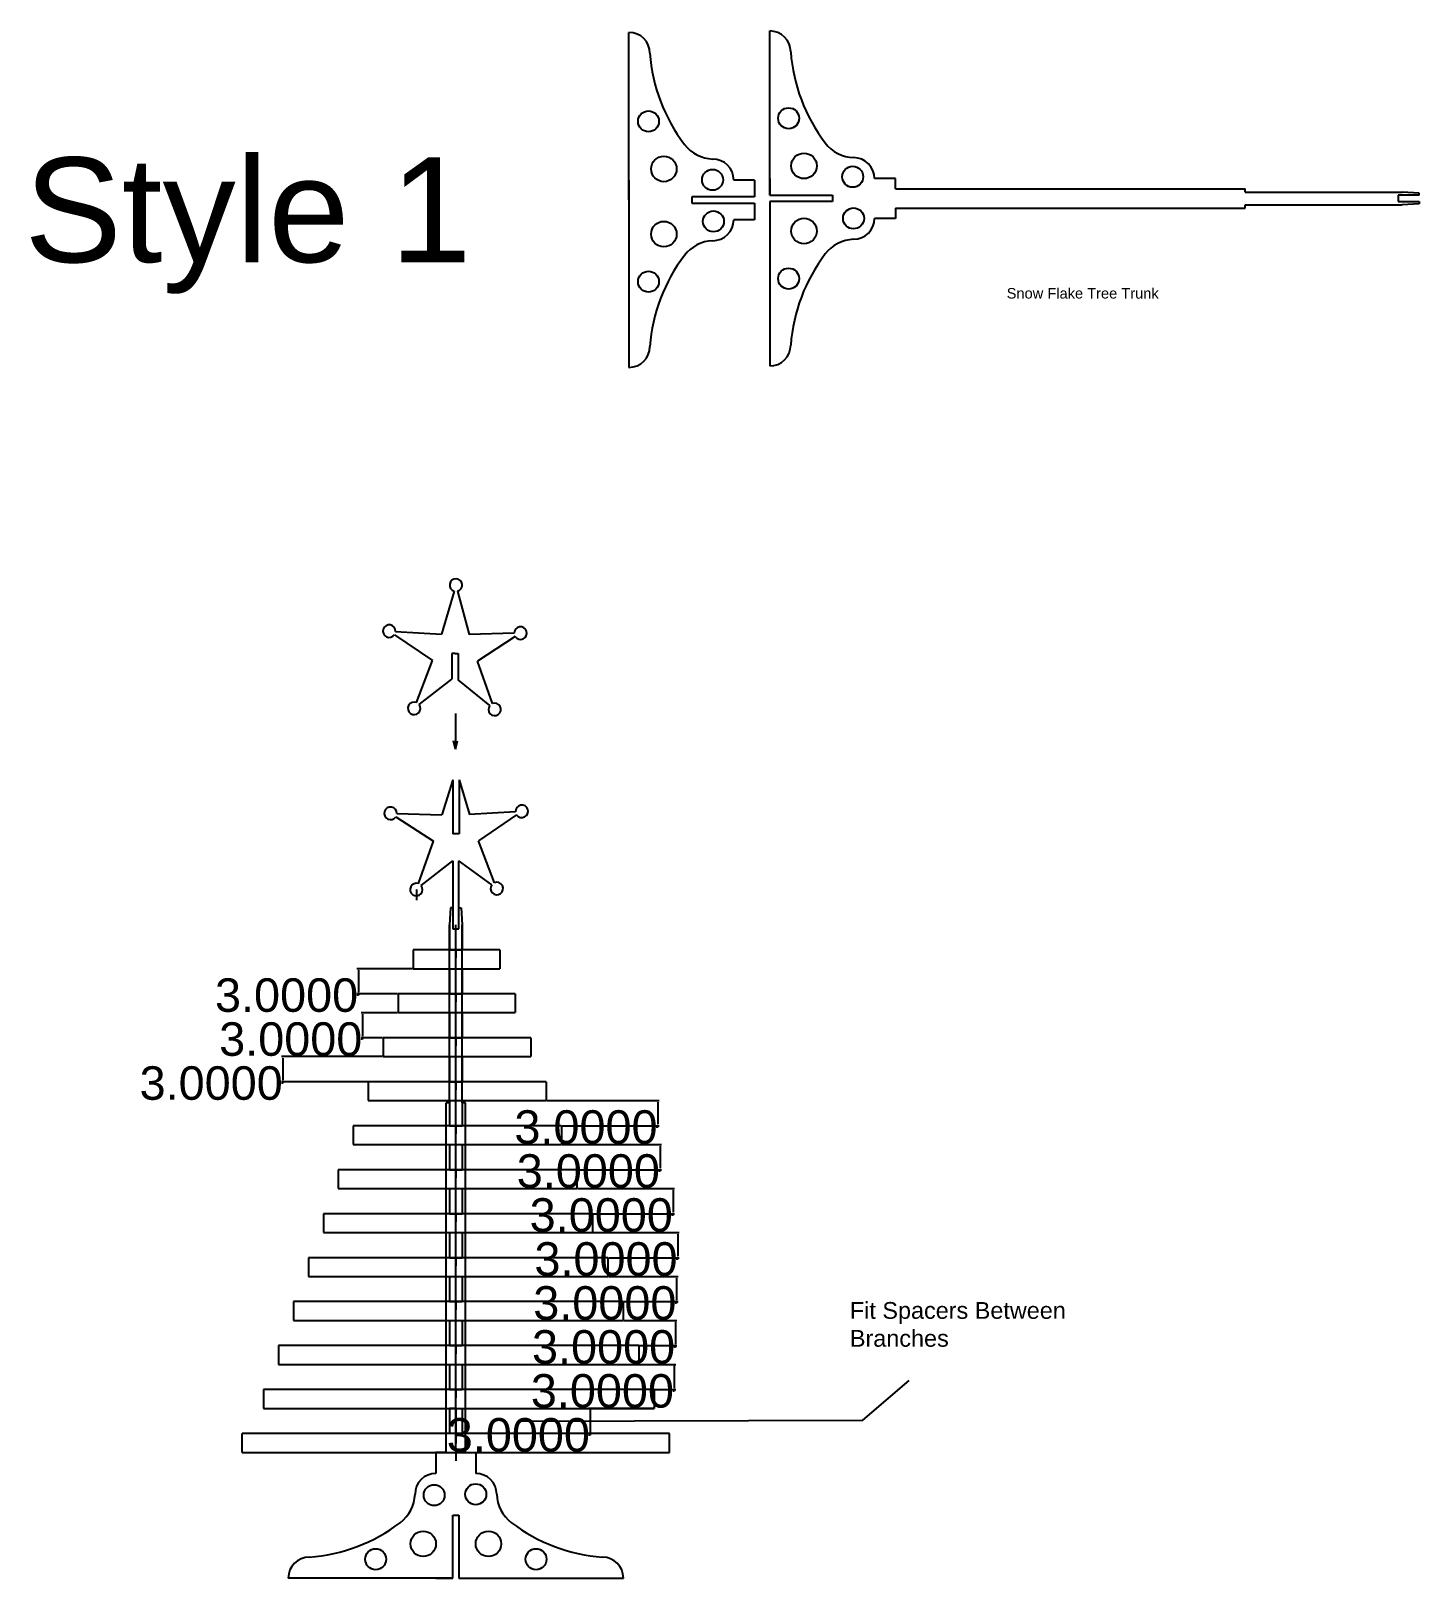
# Model space of a CAD drawing. Extents: x 2648 to 3420, y 240 to 644.
# Drawn here: x 2764 to 2929.7, y 391.7 to 576.4 of the extents above; entities that cross this region are included whole.
import ezdxf

# ---------------------------------------------------------------- set-up
doc = ezdxf.new("R2010")
doc.units = 0
doc.header["$MEASUREMENT"] = 0
doc.styles.get("Standard").update_dxf_attribs({"font": 'ARIAL.TTF', "height": 4})
doc.dimstyles.get("Standard").update_dxf_attribs({"dimtxt": 4, "dimasz": 0.18, "dimexe": 0.18, "dimexo": 0.0625, "dimgap": 0.09, "dimtad": 0, "dimtih": 1, "dimtoh": 1, "dimdec": 4, "dimzin": 0, "dimdsep": 46, "dimtxsty": 'Standard', "dimcen": 0.09, "dimclrd": 6, "dimclre": 6, "dimclrt": 6, "dimadec": 0, "dimazin": 0, "dimtfac": 1, "dimtdec": 4, "dimtofl": 0, "dimtmove": 0, "dimatfit": 3, "dimfxl": 1, "dimtolj": 1, "dimtzin": 0, "dimarcsym": 0})

# ---------------------------------------------------------------- blocks, each defined once
blk = doc.blocks.new('*D110')
at = {"color": 6, "linetype": 'Continuous', "lineweight": -2}
for p, q in [((2838.32, 411.94), (2830.56, 411.94)), ((2830.74, 411.76), (2830.74, 409.12)), ((2840.16, 408.94), (2830.56, 408.94)), ((2830.74, 408.76), (2830.56, 408.76)), ((2830.74, 408.94), (2830.74, 408.76))]:
    blk.add_line(p, q, dxfattribs=at)
at = {"color": 6, "linetype": 'Continuous'}
for points in [[(2830.71, 411.76), (2830.77, 411.76), (2830.74, 411.94)], [(2830.71, 409.12), (2830.77, 409.12), (2830.74, 408.94)]]:
    blk.add_solid(points, dxfattribs=at)
at = {"layer": 'Defpoints', "color": 0, "linetype": 'Continuous'}
for p in [(2838.38, 411.94), (2830.74, 408.94), (2840.22, 408.94)]:
    blk.add_point(p, dxfattribs=at)
at = {"color": 6, "linetype": 'Continuous', "insert": (2822.18, 408.76), "char_height": 4, "attachment_point": 5}
blk.add_mtext('\\A1;3.0000', dxfattribs=at)
blk = doc.blocks.new('*D111')
at = {"color": 6, "linetype": 'Continuous', "lineweight": -2}
for p, q in [((2836.6, 417.19), (2840.96, 417.19)), ((2840.78, 417.01), (2840.78, 414.37)), ((2838.44, 414.19), (2840.96, 414.19)), ((2840.78, 414.01), (2840.6, 414.01)), ((2840.78, 414.19), (2840.78, 414.01))]:
    blk.add_line(p, q, dxfattribs=at)
at = {"color": 6, "linetype": 'Continuous'}
for points in [[(2840.75, 417.01), (2840.81, 417.01), (2840.78, 417.19)], [(2840.75, 414.37), (2840.81, 414.37), (2840.78, 414.19)]]:
    blk.add_solid(points, dxfattribs=at)
at = {"layer": 'Defpoints', "color": 0, "linetype": 'Continuous'}
for p in [(2836.54, 417.19), (2838.38, 414.19), (2840.78, 414.19)]:
    blk.add_point(p, dxfattribs=at)
at = {"color": 6, "linetype": 'Continuous', "insert": (2832.21, 414.01), "char_height": 4, "attachment_point": 5}
blk.add_mtext('\\A1;3.0000', dxfattribs=at)
blk = doc.blocks.new('*D112')
at = {"color": 6, "linetype": 'Continuous', "lineweight": -2}
for p, q in [((2834.76, 422.44), (2841.1, 422.44)), ((2840.92, 422.26), (2840.92, 419.62)), ((2836.6, 419.44), (2841.1, 419.44)), ((2840.92, 419.44), (2840.92, 419.26)), ((2840.92, 419.26), (2840.74, 419.26))]:
    blk.add_line(p, q, dxfattribs=at)
at = {"color": 6, "linetype": 'Continuous'}
for points in [[(2840.89, 422.26), (2840.95, 422.26), (2840.92, 422.44)], [(2840.89, 419.62), (2840.95, 419.62), (2840.92, 419.44)]]:
    blk.add_solid(points, dxfattribs=at)
at = {"layer": 'Defpoints', "color": 0, "linetype": 'Continuous'}
for p in [(2834.7, 422.44), (2836.54, 419.44), (2840.92, 419.44)]:
    blk.add_point(p, dxfattribs=at)
at = {"color": 6, "linetype": 'Continuous', "insert": (2832.35, 419.26), "char_height": 4, "attachment_point": 5}
blk.add_mtext('\\A1;3.0000', dxfattribs=at)
blk = doc.blocks.new('*D113')
at = {"color": 6, "linetype": 'Continuous', "lineweight": -2}
for p, q in [((2832.92, 427.69), (2841.24, 427.69)), ((2841.06, 427.51), (2841.06, 424.87)), ((2834.76, 424.69), (2841.24, 424.69)), ((2841.06, 424.51), (2840.88, 424.51)), ((2841.06, 424.69), (2841.06, 424.51))]:
    blk.add_line(p, q, dxfattribs=at)
at = {"color": 6, "linetype": 'Continuous'}
for points in [[(2841.03, 427.51), (2841.09, 427.51), (2841.06, 427.69)], [(2841.03, 424.87), (2841.09, 424.87), (2841.06, 424.69)]]:
    blk.add_solid(points, dxfattribs=at)
at = {"layer": 'Defpoints', "color": 0, "linetype": 'Continuous'}
for p in [(2832.86, 427.69), (2834.7, 424.69), (2841.06, 424.69)]:
    blk.add_point(p, dxfattribs=at)
at = {"color": 6, "linetype": 'Continuous', "insert": (2832.5, 424.51), "char_height": 4, "attachment_point": 5}
blk.add_mtext('\\A1;3.0000', dxfattribs=at)
blk = doc.blocks.new('*D114')
at = {"color": 6, "linetype": 'Continuous', "lineweight": -2}
for p, q in [((2831.08, 432.94), (2841.38, 432.94)), ((2841.2, 432.76), (2841.2, 430.12)), ((2832.92, 429.94), (2841.38, 429.94)), ((2841.2, 429.76), (2841.02, 429.76)), ((2841.2, 429.94), (2841.2, 429.76))]:
    blk.add_line(p, q, dxfattribs=at)
at = {"color": 6, "linetype": 'Continuous'}
for points in [[(2841.17, 432.76), (2841.23, 432.76), (2841.2, 432.94)], [(2841.17, 430.12), (2841.23, 430.12), (2841.2, 429.94)]]:
    blk.add_solid(points, dxfattribs=at)
at = {"layer": 'Defpoints', "color": 0, "linetype": 'Continuous'}
for p in [(2831.02, 432.94), (2832.86, 429.94), (2841.2, 429.94)]:
    blk.add_point(p, dxfattribs=at)
at = {"color": 6, "linetype": 'Continuous', "insert": (2832.64, 429.76), "char_height": 4, "attachment_point": 5}
blk.add_mtext('\\A1;3.0000', dxfattribs=at)
blk = doc.blocks.new('*D115')
at = {"color": 6, "linetype": 'Continuous', "lineweight": -2}
for p, q in [((2829.24, 438.19), (2840.82, 438.19)), ((2840.64, 438.01), (2840.64, 435.37)), ((2831.08, 435.19), (2840.82, 435.19)), ((2840.64, 435.01), (2840.46, 435.01)), ((2840.64, 435.19), (2840.64, 435.01))]:
    blk.add_line(p, q, dxfattribs=at)
at = {"color": 6, "linetype": 'Continuous'}
for points in [[(2840.61, 438.01), (2840.67, 438.01), (2840.64, 438.19)], [(2840.61, 435.37), (2840.67, 435.37), (2840.64, 435.19)]]:
    blk.add_solid(points, dxfattribs=at)
at = {"layer": 'Defpoints', "color": 0, "linetype": 'Continuous'}
for p in [(2829.18, 438.19), (2831.02, 435.19), (2840.64, 435.19)]:
    blk.add_point(p, dxfattribs=at)
at = {"color": 6, "linetype": 'Continuous', "insert": (2832.07, 435.01), "char_height": 4, "attachment_point": 5}
blk.add_mtext('\\A1;3.0000', dxfattribs=at)
blk = doc.blocks.new('*D116')
at = {"color": 6, "linetype": 'Continuous', "lineweight": -2}
for p, q in [((2827.4, 443.44), (2839.28, 443.44)), ((2839.1, 443.26), (2839.1, 440.62)), ((2829.24, 440.44), (2839.28, 440.44)), ((2839.1, 440.26), (2838.92, 440.26)), ((2839.1, 440.44), (2839.1, 440.26))]:
    blk.add_line(p, q, dxfattribs=at)
at = {"color": 6, "linetype": 'Continuous'}
for points in [[(2839.07, 443.26), (2839.13, 443.26), (2839.1, 443.44)], [(2839.07, 440.62), (2839.13, 440.62), (2839.1, 440.44)]]:
    blk.add_solid(points, dxfattribs=at)
at = {"layer": 'Defpoints', "color": 0, "linetype": 'Continuous'}
for p in [(2827.34, 443.44), (2829.18, 440.44), (2839.1, 440.44)]:
    blk.add_point(p, dxfattribs=at)
at = {"color": 6, "linetype": 'Continuous', "insert": (2830.53, 440.26), "char_height": 4, "attachment_point": 5}
blk.add_mtext('\\A1;3.0000', dxfattribs=at)
blk = doc.blocks.new('*D117')
at = {"color": 6, "linetype": 'Continuous', "lineweight": -2}
for p, q in [((2825.56, 448.69), (2839, 448.69)), ((2838.82, 448.51), (2838.82, 445.87)), ((2827.4, 445.69), (2839, 445.69)), ((2838.82, 445.51), (2838.64, 445.51)), ((2838.82, 445.69), (2838.82, 445.51))]:
    blk.add_line(p, q, dxfattribs=at)
at = {"color": 6, "linetype": 'Continuous'}
for points in [[(2838.79, 448.51), (2838.85, 448.51), (2838.82, 448.69)], [(2838.79, 445.87), (2838.85, 445.87), (2838.82, 445.69)]]:
    blk.add_solid(points, dxfattribs=at)
at = {"layer": 'Defpoints', "color": 0, "linetype": 'Continuous'}
for p in [(2825.5, 448.69), (2827.34, 445.69), (2838.82, 445.69)]:
    blk.add_point(p, dxfattribs=at)
at = {"color": 6, "linetype": 'Continuous', "insert": (2830.25, 445.51), "char_height": 4, "attachment_point": 5}
blk.add_mtext('\\A1;3.0000', dxfattribs=at)
blk = doc.blocks.new('*D118')
at = {"color": 6, "linetype": 'Continuous', "lineweight": -2}
for p, q in [((2805.98, 453.94), (2793.89, 453.94)), ((2794.07, 453.76), (2794.07, 451.12)), ((2804.2, 450.94), (2793.89, 450.94)), ((2794.07, 450.76), (2793.89, 450.76)), ((2794.07, 450.94), (2794.07, 450.76))]:
    blk.add_line(p, q, dxfattribs=at)
at = {"color": 6, "linetype": 'Continuous'}
for points in [[(2794.04, 453.76), (2794.1, 453.76), (2794.07, 453.94)], [(2794.04, 451.12), (2794.1, 451.12), (2794.07, 450.94)]]:
    blk.add_solid(points, dxfattribs=at)
at = {"layer": 'Defpoints', "color": 0, "linetype": 'Continuous'}
for p in [(2806.04, 453.94), (2794.07, 450.94), (2804.26, 450.94)]:
    blk.add_point(p, dxfattribs=at)
at = {"color": 6, "linetype": 'Continuous', "insert": (2785.51, 450.76), "char_height": 4, "attachment_point": 5}
blk.add_mtext('\\A1;3.0000', dxfattribs=at)
blk = doc.blocks.new('*D119')
at = {"color": 6, "linetype": 'Continuous', "lineweight": -2}
for p, q in [((2807.77, 459.19), (2803.4, 459.19)), ((2803.58, 459.01), (2803.58, 456.37)), ((2805.98, 456.19), (2803.4, 456.19)), ((2803.58, 456.01), (2803.4, 456.01)), ((2803.58, 456.19), (2803.58, 456.01))]:
    blk.add_line(p, q, dxfattribs=at)
at = {"color": 6, "linetype": 'Continuous'}
for points in [[(2803.55, 459.01), (2803.61, 459.01), (2803.58, 459.19)], [(2803.55, 456.37), (2803.61, 456.37), (2803.58, 456.19)]]:
    blk.add_solid(points, dxfattribs=at)
at = {"layer": 'Defpoints', "color": 0, "linetype": 'Continuous'}
for p in [(2807.83, 459.19), (2803.58, 456.19), (2806.04, 456.19)]:
    blk.add_point(p, dxfattribs=at)
at = {"color": 6, "linetype": 'Continuous', "insert": (2795.01, 456.01), "char_height": 4, "attachment_point": 5}
blk.add_mtext('\\A1;3.0000', dxfattribs=at)
blk = doc.blocks.new('*D120')
at = {"color": 6, "linetype": 'Continuous', "lineweight": -2}
for p, q in [((2809.55, 464.44), (2802.9, 464.44)), ((2803.08, 464.26), (2803.08, 461.62)), ((2807.77, 461.44), (2802.9, 461.44)), ((2803.08, 461.26), (2802.9, 461.26)), ((2803.08, 461.44), (2803.08, 461.26))]:
    blk.add_line(p, q, dxfattribs=at)
at = {"color": 6, "linetype": 'Continuous'}
for points in [[(2803.05, 464.26), (2803.11, 464.26), (2803.08, 464.44)], [(2803.05, 461.62), (2803.11, 461.62), (2803.08, 461.44)]]:
    blk.add_solid(points, dxfattribs=at)
at = {"layer": 'Defpoints', "color": 0, "linetype": 'Continuous'}
for p in [(2809.61, 464.44), (2803.08, 461.44), (2807.83, 461.44)]:
    blk.add_point(p, dxfattribs=at)
at = {"color": 6, "linetype": 'Continuous', "insert": (2794.51, 461.26), "char_height": 4, "attachment_point": 5}
blk.add_mtext('\\A1;3.0000', dxfattribs=at)

msp = doc.modelspace()

# ---------------------------------------------------------------- linework, layer by layer
at = {"color": 0, "linetype": 'Continuous'}
for p, q in [((2852.18747, 556.77014), (2852.18747, 576.39514)), ((2835.38295, 556.22397), (2835.38295, 576.22397)), ((2835.38295, 558.59897), (2835.38295, 553.84897)), ((2850.38295, 558.59897), (2847.88295, 558.59897)), ((2850.38295, 558.59897), (2847.88295, 558.59897)), ((2850.38295, 558.59897), (2850.38295, 556.59897)), ((2852.18747, 558.77014), (2852.18747, 556.77014)), ((2867.18747, 558.77014), (2864.68747, 558.77014)), ((2867.18747, 558.77014), (2864.68747, 558.77014)), ((2867.18747, 557.55139), (2867.18747, 558.77014)), ((2835.38295, 556.22397), (2835.38295, 536.22397)), ((2850.38295, 556.59897), (2842.88295, 556.59897)), ((2842.88295, 556.59897), (2842.88295, 556.22397)), ((2842.88295, 556.22397), (2842.88295, 555.84897)), ((2852.18747, 556.77014), (2859.68747, 556.77014)), ((2852.18747, 556.02014), (2852.18747, 554.02014)), ((2852.18747, 556.02014), (2852.18747, 536.39514)), ((2859.68747, 556.02014), (2852.18747, 556.02014)), ((2859.68747, 556.77014), (2859.68747, 556.39514)), ((2859.68747, 556.39514), (2859.68747, 556.02014)), ((2867.18747, 557.55139), (2908.93747, 557.55139)), ((2908.93747, 557.14514), (2908.93747, 557.55139)), ((2908.93747, 557.14514), (2927.68747, 557.14514)), ((2929.68747, 556.77014), (2927.18747, 556.77014)), ((2927.18747, 556.77014), (2927.18747, 556.02014)), ((2927.18747, 556.02014), (2929.68747, 556.02014)), ((2929.68747, 557.02014), (2927.68747, 557.14514)), ((2929.68747, 556.77014), (2929.68747, 557.02014)), ((2929.68747, 556.02014), (2929.68747, 555.77014)), ((2842.88295, 555.84897), (2850.38295, 555.84897)), ((2850.38295, 555.84897), (2850.38295, 553.84897)), ((2867.18747, 555.23889), (2908.93747, 555.23889)), ((2867.18747, 555.23889), (2867.18747, 554.02014)), ((2908.93747, 555.23889), (2908.93747, 555.64514)), ((2908.93747, 555.64514), (2927.68747, 555.64514)), ((2929.68747, 555.77014), (2927.68747, 555.64514)), ((2850.38295, 553.84897), (2847.88295, 553.84897)), ((2867.18747, 554.02014), (2864.68747, 554.02014))]:
    msp.add_line(p, q, dxfattribs=at)
at = {"linetype": 'Continuous'}
for p, q in [((2814.51679, 509.52447), (2813.00337, 504.37519)), ((2814.92182, 509.51944), (2816.30886, 504.32652)), ((2807.37685, 504.31607), (2811.93707, 501.22712)), ((2807.50465, 504.69336), (2813.00337, 504.37519)), ((2821.68168, 504.4786), (2816.30886, 504.32652)), ((2821.80205, 504.09184), (2817.29191, 501.16799)), ((2810.00972, 496.21805), (2811.93707, 501.22712)), ((2814.62671, 502.07072), (2814.25171, 502.07072)), ((2814.25171, 502.07072), (2814.25171, 498.99495)), ((2814.63413, 502.06821), (2815.00913, 502.06821)), ((2815.00913, 502.06821), (2815.00913, 498.91848)), ((2819.09684, 496.10513), (2817.29191, 501.16799)), ((2810.33444, 495.97591), (2814.25171, 498.99495)), ((2818.76621, 495.87113), (2815.00913, 498.91848))]:
    msp.add_line(p, q, dxfattribs=at)
at = {"color": 8, "linetype": 'Continuous'}
for p, q in [((2814.67496, 494.90795), (2814.67496, 490.64013)), ((2814.67496, 490.64013), (2814.45478, 491.65104)), ((2814.67496, 490.64013), (2814.89514, 491.65104)), ((2863.28109, 410.54223), (2868.8362, 415.26037)), ((2822.38159, 410.40346), (2863.28109, 410.54223))]:
    msp.add_line(p, q, dxfattribs=at)
at = {"color": 3, "linetype": 'Continuous'}
for p, q in [((2814.34058, 486.99267), (2813.04085, 482.81505)), ((2814.34058, 486.99267), (2814.34058, 480.55926)), ((2815.098, 486.99267), (2816.34634, 482.86372)), ((2815.098, 486.99267), (2815.098, 480.55926)), ((2807.54765, 482.58037), (2812.0578, 479.65652)), ((2807.66803, 482.96713), (2813.04085, 482.81505)), ((2821.84506, 483.18189), (2816.34634, 482.86372)), ((2821.97285, 482.8046), (2817.41264, 479.71566)), ((2815.098, 480.55926), (2814.34058, 480.55926)), ((2810.25286, 474.59366), (2812.0578, 479.65652)), ((2819.33999, 474.70658), (2817.41264, 479.71566)), ((2810.5835, 474.35966), (2814.34058, 477.30629)), ((2814.34058, 477.30629), (2814.34058, 469.19065)), ((2819.01527, 474.46444), (2815.09058, 477.30629)), ((2815.09058, 469.19065), (2815.09058, 477.30629)), ((2810.00101, 473.88721), (2810.00101, 472.61183)), ((2814.34058, 469.19065), (2815.09058, 469.19065)), ((2809.61464, 466.69065), (2809.61464, 464.44065)), ((2819.97428, 466.69065), (2819.97428, 464.44065)), ((2807.82931, 461.44065), (2807.82931, 459.19065)), ((2821.81483, 461.44065), (2821.81483, 459.19065)), ((2806.04398, 456.19065), (2806.04398, 453.94065)), ((2823.65537, 456.19065), (2823.65537, 453.94065)), ((2804.25866, 450.94065), (2804.25866, 448.69065)), ((2813.96558, 450.94065), (2815.46558, 450.94065)), ((2825.49592, 450.94065), (2825.49592, 448.69065)), ((2813.96558, 448.69065), (2813.96558, 445.69065)), ((2815.46558, 448.69065), (2815.46558, 445.69065)), ((2827.33646, 445.69065), (2802.47333, 445.69065)), ((2802.47333, 445.69065), (2802.47333, 443.44065)), ((2813.96558, 445.69065), (2815.46558, 445.69065)), ((2814.71558, 445.69065), (2814.71558, 444.72422)), ((2827.33646, 445.69065), (2827.33646, 443.44065)), ((2802.47333, 443.44065), (2827.33646, 443.44065)), ((2813.96558, 443.44065), (2813.96558, 440.44065)), ((2815.46558, 443.44065), (2815.46558, 440.44065)), ((2829.17701, 440.44065), (2800.688, 440.44065)), ((2800.688, 440.44065), (2800.688, 438.19065)), ((2813.96558, 440.44065), (2815.46558, 440.44065)), ((2814.71558, 440.44065), (2814.71558, 439.47422)), ((2829.17701, 440.44065), (2829.17701, 438.19065)), ((2800.688, 438.19065), (2829.17701, 438.19065)), ((2813.96558, 438.19065), (2813.96558, 435.19065)), ((2815.46558, 438.19065), (2815.46558, 435.19065)), ((2831.01755, 435.19065), (2798.90267, 435.19065)), ((2798.90267, 435.19065), (2798.90267, 432.94065)), ((2813.96558, 435.19065), (2815.46558, 435.19065)), ((2814.71558, 435.19065), (2814.71558, 434.22422)), ((2831.01755, 435.19065), (2831.01755, 432.94065)), ((2798.90267, 432.94065), (2831.01755, 432.94065)), ((2813.96558, 432.94065), (2813.96558, 429.94065)), ((2815.46558, 432.94065), (2815.46558, 429.94065)), ((2832.8581, 429.94065), (2797.11734, 429.94065)), ((2797.11734, 429.94065), (2797.11734, 427.69065)), ((2813.96558, 429.94065), (2815.46558, 429.94065)), ((2814.71558, 429.94065), (2814.71558, 428.97422)), ((2832.8581, 429.94065), (2832.8581, 427.69065)), ((2797.11734, 427.69065), (2832.8581, 427.69065)), ((2813.96558, 427.69065), (2813.96558, 424.69065)), ((2815.46558, 427.69065), (2815.46558, 424.69065)), ((2834.69864, 424.69065), (2795.33201, 424.69065)), ((2795.33201, 424.69065), (2795.33201, 422.44065)), ((2813.96558, 424.69065), (2815.46558, 424.69065)), ((2814.71558, 424.69065), (2814.71558, 423.72422)), ((2834.69864, 424.69065), (2834.69864, 422.44065)), ((2795.33201, 422.44065), (2834.69864, 422.44065)), ((2813.96558, 422.44065), (2813.96558, 419.44065)), ((2815.46558, 422.44065), (2815.46558, 419.44065)), ((2836.53919, 419.44065), (2793.54668, 419.44065)), ((2793.54668, 419.44065), (2793.54668, 417.19065)), ((2813.96558, 419.44065), (2815.46558, 419.44065)), ((2814.71558, 419.44065), (2814.71558, 418.47422)), ((2836.53919, 419.44065), (2836.53919, 417.19065)), ((2793.54668, 417.19065), (2836.53919, 417.19065)), ((2813.96558, 417.19065), (2813.96558, 414.19065)), ((2815.46558, 417.19065), (2815.46558, 414.19065)), ((2838.37973, 414.19065), (2791.76136, 414.19065)), ((2791.76136, 414.19065), (2791.76136, 411.94065)), ((2813.96558, 414.19065), (2815.46558, 414.19065)), ((2814.71558, 414.19065), (2814.71558, 413.22422)), ((2838.37973, 414.19065), (2838.37973, 411.94065)), ((2791.76136, 411.94065), (2838.37973, 411.94065)), ((2814.71558, 411.94065), (2813.96558, 411.94065)), ((2813.96558, 411.94065), (2813.96558, 408.94065)), ((2814.71558, 408.94065), (2814.71558, 411.94065)), ((2814.71558, 411.94065), (2815.46558, 411.94065)), ((2814.71558, 411.94065), (2814.71558, 407.76885)), ((2815.46558, 411.94065), (2815.46558, 408.94065)), ((2789.21089, 408.19065), (2789.21089, 408.94065)), ((2840.22028, 408.94065), (2789.21089, 408.94065)), ((2840.22028, 408.19065), (2840.22028, 408.94065)), ((2789.21089, 407.44065), (2789.21089, 408.19065)), ((2789.21089, 406.69065), (2789.21089, 407.44065)), ((2789.21089, 406.69065), (2840.22028, 406.69065)), ((2813.55933, 406.69065), (2814.71558, 406.69065)), ((2814.71558, 406.69065), (2814.71558, 405.67752)), ((2840.22028, 407.44065), (2840.22028, 408.19065)), ((2840.22028, 406.69065), (2840.22028, 407.44065))]:
    msp.add_line(p, q, dxfattribs=at)
at = {"color": 2, "linetype": 'Continuous'}
for p, q in [((2814.09058, 471.69065), (2813.96558, 469.69065)), ((2814.34058, 471.69065), (2814.09058, 471.69065)), ((2814.34058, 471.69065), (2814.34058, 469.19065)), ((2815.09058, 469.19065), (2815.09058, 471.69065)), ((2815.09058, 471.69065), (2815.34058, 471.69065)), ((2815.34058, 471.69065), (2815.46558, 469.69065)), ((2813.96558, 448.44065), (2813.96558, 469.69065)), ((2814.34058, 469.19065), (2815.09058, 469.19065)), ((2815.46558, 448.44065), (2815.46558, 469.69065)), ((2813.55933, 406.69065), (2813.55933, 448.44065)), ((2813.96558, 448.44065), (2813.55933, 448.44065)), ((2815.87183, 448.44065), (2815.46558, 448.44065)), ((2815.87183, 406.69065), (2815.87183, 448.44065)), ((2812.34058, 406.69065), (2812.34058, 404.19065)), ((2813.55933, 406.69065), (2812.34058, 406.69065)), ((2812.34058, 406.69065), (2812.34058, 404.19065)), ((2815.87183, 406.69065), (2817.09058, 406.69065)), ((2817.09058, 406.69065), (2817.09058, 404.19065)), ((2814.34058, 391.69065), (2814.34058, 399.19065)), ((2814.34058, 399.19065), (2814.71558, 399.19065)), ((2814.71558, 399.19065), (2815.09058, 399.19065)), ((2815.09058, 399.19065), (2815.09058, 391.69065)), ((2814.34058, 391.69065), (2794.71558, 391.69065)), ((2812.34058, 391.69065), (2814.34058, 391.69065)), ((2815.09058, 391.69065), (2817.09058, 391.69065)), ((2815.09058, 391.69065), (2834.71558, 391.69065))]:
    msp.add_line(p, q, dxfattribs=at)
at = {"color": 1, "linetype": 'Continuous'}
for p, q in [((2813.96558, 469.69065), (2813.96558, 466.69065)), ((2814.71558, 406.69065), (2814.71558, 469.69065)), ((2815.46558, 469.69065), (2815.46558, 466.69065)), ((2819.97428, 466.69065), (2809.61464, 466.69065)), ((2813.96558, 466.69065), (2815.46558, 466.69065)), ((2814.71558, 466.69065), (2814.71558, 465.72422)), ((2809.61464, 464.44065), (2819.97428, 464.44065)), ((2813.96558, 464.44065), (2813.96558, 461.44065)), ((2815.46558, 464.44065), (2815.46558, 461.44065)), ((2821.81483, 461.44065), (2807.82931, 461.44065)), ((2813.96558, 461.44065), (2815.46558, 461.44065)), ((2814.71558, 461.44065), (2814.71558, 460.47422)), ((2807.82931, 459.19065), (2821.81483, 459.19065)), ((2813.96558, 459.19065), (2813.96558, 456.19065)), ((2815.46558, 459.19065), (2815.46558, 456.19065)), ((2823.65537, 456.19065), (2806.04398, 456.19065)), ((2813.96558, 456.19065), (2815.46558, 456.19065)), ((2814.71558, 456.19065), (2814.71558, 455.22422)), ((2806.04398, 453.94065), (2823.65537, 453.94065)), ((2813.96558, 453.94065), (2813.96558, 450.94065)), ((2815.46558, 453.94065), (2815.46558, 450.94065)), ((2825.49592, 450.94065), (2804.25866, 450.94065)), ((2814.71558, 450.94065), (2814.71558, 449.97422)), ((2804.25866, 448.69065), (2825.49592, 448.69065))]:
    msp.add_line(p, q, dxfattribs=at)
at = {"color": 0, "linetype": 'Continuous'}
for centre, radius in [((2854.4351, 565.96526), 1.25), ((2837.71078, 565.60164), 1.25), ((2856.27388, 560.28593), 1.52175), ((2839.54956, 559.92232), 1.52175), ((2845.36045, 558.62147), 1.25), ((2862.08477, 558.98509), 1.25), ((2845.46316, 553.65653), 1.25), ((2862.18747, 554.02014), 1.25), ((2839.54956, 552.14074), 1.52175), ((2856.27388, 552.50435), 1.52175), ((2837.71078, 546.46141), 1.25), ((2854.4351, 546.82503), 1.25)]:
    msp.add_circle(centre, radius, dxfattribs=at)
at = {"color": 2, "linetype": 'Continuous'}
for centre, radius in [((2812.12564, 401.58794), 1.25), ((2817.09058, 401.69065), 1.25), ((2810.82479, 395.77706), 1.52175), ((2818.60637, 395.77706), 1.52175), ((2805.14547, 393.93828), 1.25), ((2824.28569, 393.93828), 1.25)]:
    msp.add_circle(centre, radius, dxfattribs=at)
at = {"color": 0, "linetype": 'Continuous'}
for centre, radius, start, end in [((2852.18747, 573.89514), 2.5, 0, 90), ((2835.38295, 573.72397), 2.5, 0, 90), ((2858.37739, 575.26314), 20.55215, 184.2949702, 217.1454245), ((2875.18191, 575.43432), 20.55215, 184.2949702, 217.1454245), ((2845.56865, 565.60641), 4.51127, 217.6153256, 267.6408705), ((2862.37317, 565.77759), 4.51127, 217.6153256, 267.6408705), ((2845.38295, 558.59897), 2.5, 0, 90), ((2862.18747, 558.77014), 2.5, 0, 90), ((2845.38295, 553.84897), 2.5, 270, 0), ((2862.18747, 554.02014), 2.5, 270, 0), ((2845.56865, 546.84153), 4.51127, 92.3591295, 142.3846744), ((2862.37317, 547.0127), 4.51127, 92.3591295, 142.3846744), ((2858.37739, 537.18479), 20.55215, 142.8545755, 175.7050298), ((2875.18191, 537.35597), 20.55215, 142.8545755, 175.7050298), ((2835.38295, 538.72397), 2.5, 270, 0), ((2852.18747, 538.89514), 2.5, 270, 0)]:
    msp.add_arc(centre, radius, start, end, dxfattribs=at)
at = {"linetype": 'Continuous'}
for centre, start, end in [((2814.72828, 510.24404), 284.9546818, 253.6213994), ((2806.7559, 504.73668), 356.6884954, 325.8875857), ((2822.43138, 504.49982), 212.9546818, 181.6213994), ((2809.74039, 495.51808), 68.9546818, 37.6213994), ((2819.34869, 495.39868), 140.9546818, 109.6213994)]:
    msp.add_arc(centre, 0.75, start, end, dxfattribs=at)
at = {"color": 3, "linetype": 'Continuous'}
for centre, start, end in [((2822.59381, 483.22521), 214.1124143, 183.3115046), ((2806.91833, 482.98835), 358.3786006, 327.0453182), ((2819.60932, 474.00661), 142.3786006, 111.0453182), ((2810.00101, 473.88721), 70.3786006, 39.0453182)]:
    msp.add_arc(centre, 0.75, start, end, dxfattribs=at)
at = {"color": 2, "linetype": 'Continuous'}
for centre, radius, start, end in [((2812.34058, 401.69065), 2.5, 90, 180), ((2817.09058, 401.69065), 2.5, 0, 90), ((2805.33314, 401.87635), 4.51127, 307.6153256, 357.6408705), ((2824.09802, 401.87635), 4.51127, 182.3591295, 232.3846744), ((2795.67641, 414.68509), 20.55215, 274.2949702, 307.1454245), ((2833.75476, 414.68509), 20.55215, 232.8545755, 265.7050298), ((2797.21558, 391.69065), 2.5, 90, 180), ((2832.21558, 391.69065), 2.5, 0, 90)]:
    msp.add_arc(centre, radius, start, end, dxfattribs=at)

# ---------------------------------------------------------------- texts
at = {"color": 8, "linetype": 'Continuous', "attachment_point": 1}
for s, insert, char_height, width in [('{\\C256;Style 1}', (2763.20575, 561.28938), 12.5, 57.8116581), ('Snow Flake Tree Trunk', (2880.46585, 545.69903), 1.25, 91.8477201), ('Fit Spacers Between Branches ', (2861.75007, 424.64252), 2, 27.0868845)]:
    msp.add_mtext(s, dxfattribs=dict(at, insert=insert, char_height=char_height, width=width))

# ---------------------------------------------------------------- dimensions: what is measured, and where the dimension line sits
at = {"color": 8, "linetype": 'Continuous'}
for base, p1, p2, picture, middle in [((2803.07735, 461.44065), (2809.61464, 464.44065), (2807.82931, 461.44065), '*D120', (2794.51267, 461.26065)), ((2803.57785, 456.19065), (2807.82931, 459.19065), (2806.04398, 456.19065), '*D119', (2795.01317, 456.01065)), ((2794.07415, 450.94065), (2806.04398, 453.94065), (2804.25866, 450.94065), '*D118', (2785.50947, 450.76065)), ((2838.81708, 445.69065), (2825.49592, 448.69065), (2827.33646, 445.69065), '*D117', (2830.2524, 445.51065)), ((2839.09741, 440.44065), (2827.33646, 443.44065), (2829.17701, 440.44065), '*D116', (2830.53274, 440.26065)), ((2840.63925, 435.19065), (2829.17701, 438.19065), (2831.01755, 435.19065), '*D115', (2832.07457, 435.01065)), ((2841.19992, 429.94065), (2831.01755, 432.94065), (2832.8581, 429.94065), '*D114', (2832.63524, 429.76065)), ((2841.05975, 424.69065), (2832.8581, 427.69065), (2834.69864, 424.69065), '*D113', (2832.49508, 424.51065)), ((2840.91959, 419.44065), (2834.69864, 422.44065), (2836.53919, 419.44065), '*D112', (2832.35491, 419.26065)), ((2840.77942, 414.19065), (2836.53919, 417.19065), (2838.37973, 414.19065), '*D111', (2832.21474, 414.01065)), ((2830.74312, 408.94065), (2838.37973, 411.94065), (2840.22028, 408.94065), '*D110', (2822.17844, 408.76065))]:
    dim = msp.add_linear_dim(base=base, p1=p1, p2=p2, angle=90, dimstyle='Standard', dxfattribs=at)
    dim.commit()
    dim.dimension.update_dxf_attribs({"geometry": picture, "text_midpoint": middle})

doc.saveas('drawing.dxf')
